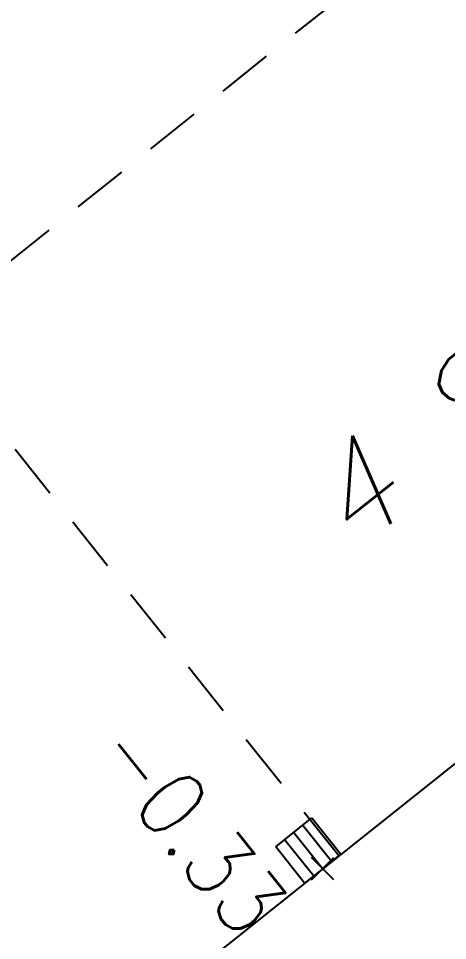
# Model space of a CAD drawing. Extents: x 3463485 to 3463732, y 5485922 to 5486179.
# Drawn here: x 3463616.79 to 3463619.68, y 5486053.43 to 5486059.64 of the extents above; entities that cross this region are included whole.
import ezdxf

# ---------------------------------------------------------------- set-up
doc = ezdxf.new("R2010")
doc.units = 0
doc.linetypes.add('AUSGEZOGEN', pattern=[0])
doc.linetypes.add('GESTRICHELT1', pattern=[0.625, 0.375, -0.25])
doc.layers.add('22', color=2, linetype='AUSGEZOGEN')
doc.layers.add('AUFNAHME_270513', color=2, linetype='AUSGEZOGEN')
doc.styles.get("Standard").update_dxf_attribs({"font": 'ROMANS'})

msp = doc.modelspace()

# ---------------------------------------------------------------- linework, layer by layer
at = {"layer": 'AUFNAHME_270513', "color": 1, "linetype": 'GESTRICHELT1'}
for p in [(3463623.83205, 5486063.67868, -0.217), (3463618.94911, 5486054.00146)]:
    msp.add_line(p, (3463616.13627, 5486057.53068, -0.221), dxfattribs=at)
at = {"layer": 'AUFNAHME_270513', "color": 1}
for p, q in [((3463622.18784, 5486056.57628), (3463618.84071, 5486053.91528)), ((3463618.52376, 5486054.06229), (3463618.76814, 5486054.25705)), ((3463618.76814, 5486054.25705), (3463618.9629, 5486054.01266)), ((3463618.70705, 5486054.20836), (3463618.90181, 5486053.96397)), ((3463618.58485, 5486054.11098), (3463618.77962, 5486053.86659)), ((3463618.64595, 5486054.15967), (3463618.84071, 5486053.91528)), ((3463618.71852, 5486053.8179), (3463618.52376, 5486054.06229)), ((3463618.76571, 5486053.84028), (3463618.91571, 5486053.99028)), ((3463618.91571, 5486053.84028), (3463618.76571, 5486053.99028)), ((3463618.84071, 5486053.91528), (3463618.9629, 5486054.01266)), ((3463618.84071, 5486053.91528), (3463615.54679, 5486051.29021)), ((3463618.84071, 5486053.91528), (3463618.71852, 5486053.8179))]:
    msp.add_line(p, q, dxfattribs=at)
at = {"layer": 'AUFNAHME_270513'}
msp.add_point((3463618.84071, 5486053.91528, -0.327), dxfattribs=at)

# ---------------------------------------------------------------- texts
at = {"layer": '22', "oblique": 15}
msp.add_text('4 StellplÄtze', height=0.625, rotation=38.5, dxfattribs=at).set_placement((3463619.02639, 5486056.02139))
at = {"layer": 'AUFNAHME_270513', "color": 4, "width": 0.875}
msp.add_text('-0.33', height=0.45, rotation=308.5, dxfattribs=at).set_placement((3463617.27083, 5486054.6881))

doc.saveas('drawing.dxf')
